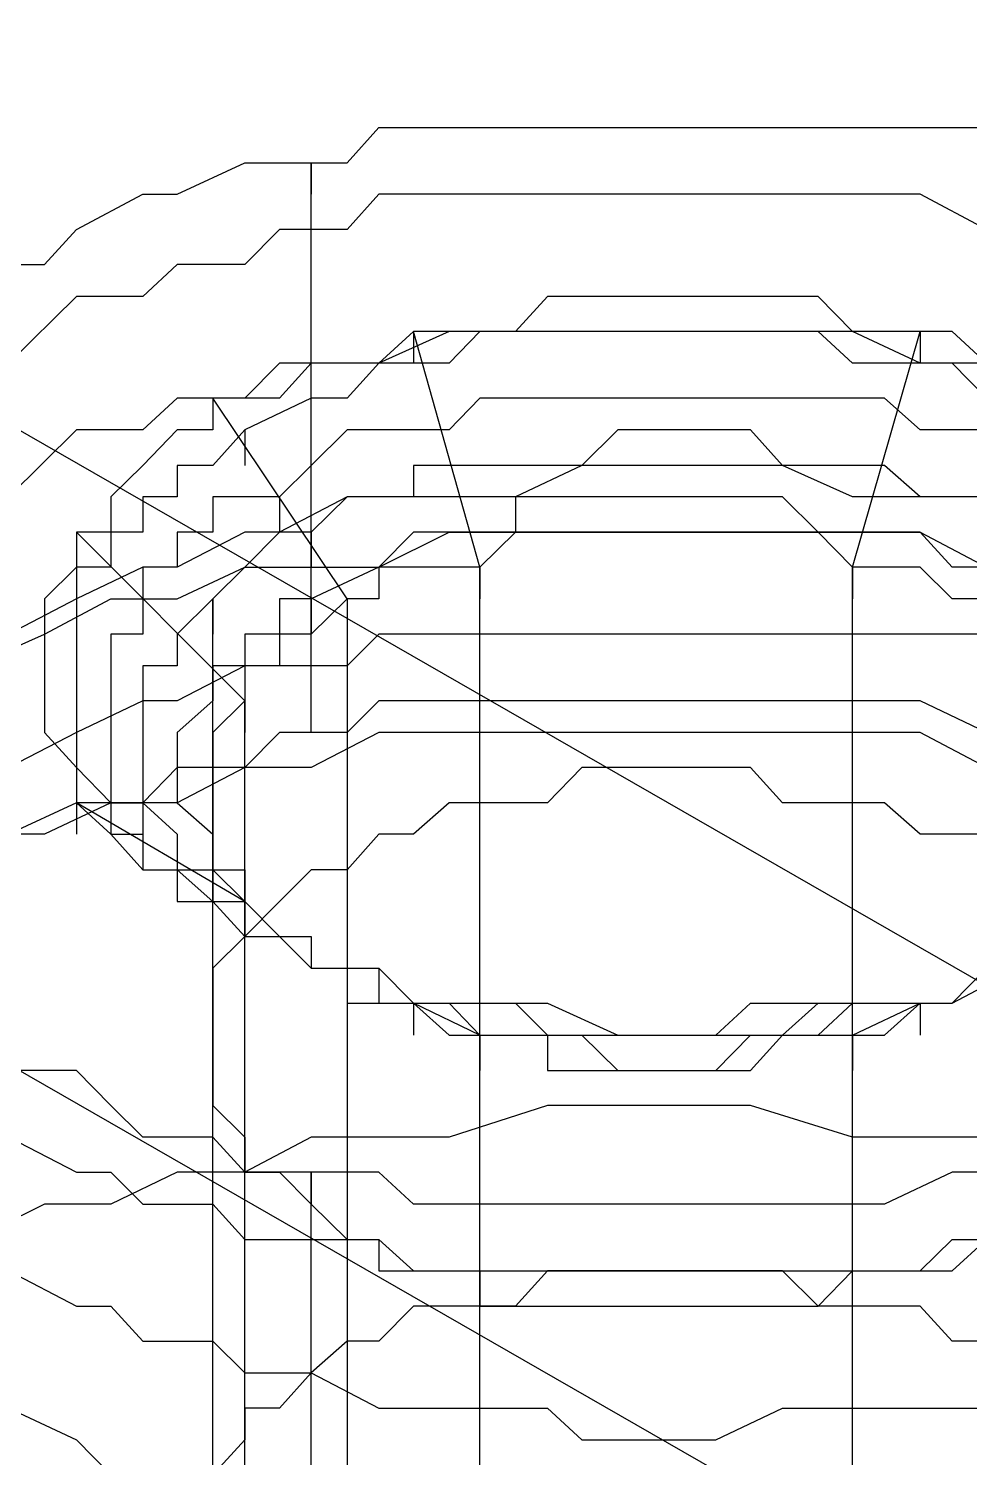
# Model space of a CAD drawing. Header units: millimetres. Extents: x 0 to 2112, y 8 to 1252.
# Drawn here: x 1165.11 to 1172.47, y 700.48 to 711.67 of the extents above; entities that cross this region are included whole.
import ezdxf

# ---------------------------------------------------------------- set-up
doc = ezdxf.new("R2010")
doc.units = ezdxf.units.MM
doc.layers.get('0').update_dxf_attribs({"linetype": 'CONTINUOUS'})

msp = doc.modelspace()

# ---------------------------------------------------------------- linework, layer by layer
at = {"color": 9}
for p, q in [((1146.22, 719.328), (1188.45, 695.082)), ((1146.22, 719.328), (1188.45, 695.082)), ((1146.22, 714.315), (1188.45, 690.069)), ((1146.22, 714.315), (1188.45, 690.069)), ((1167.6, 710.621), (1167.85, 710.897)), ((1167.6, 710.621), (1167.85, 710.897)), ((1167.85, 710.897), (1168.4, 710.897)), ((1167.85, 710.897), (1168.4, 710.897)), ((1168.4, 710.897), (1168.92, 710.897)), ((1168.4, 710.897), (1168.92, 710.897)), ((1168.92, 710.897), (1169.44, 710.897)), ((1168.92, 710.897), (1169.44, 710.897)), ((1169.44, 710.897), (1169.72, 710.897)), ((1169.44, 710.897), (1169.72, 710.897)), ((1169.72, 710.897), (1170.24, 710.897)), ((1169.72, 710.897), (1170.24, 710.897)), ((1170.24, 710.897), (1170.76, 710.897)), ((1170.24, 710.897), (1170.76, 710.897)), ((1170.76, 710.897), (1171.01, 710.897)), ((1170.76, 710.897), (1171.01, 710.897)), ((1171.01, 710.897), (1171.56, 710.897)), ((1171.01, 710.897), (1171.56, 710.897)), ((1171.56, 710.897), (1172.09, 710.897)), ((1171.56, 710.897), (1172.09, 710.897)), ((1172.09, 710.897), (1172.61, 710.897)), ((1172.09, 710.897), (1172.61, 710.897)), ((1166.27, 710.375), (1166.8, 710.621)), ((1166.27, 710.375), (1166.8, 710.621)), ((1166.8, 710.621), (1167.07, 710.621)), ((1166.8, 710.621), (1167.07, 710.621)), ((1167.07, 710.621), (1167.6, 710.621)), ((1167.07, 710.621), (1167.6, 710.621)), ((1167.32, 706.159), (1167.32, 710.621)), ((1167.32, 710.621), (1167.32, 710.375)), ((1165.48, 710.099), (1166, 710.375)), ((1165.48, 710.099), (1166, 710.375)), ((1166, 710.375), (1166.27, 710.375)), ((1166, 710.375), (1166.27, 710.375)), ((1167.85, 710.375), (1167.6, 710.099)), ((1168.4, 710.375), (1167.85, 710.375)), ((1168.92, 710.375), (1168.4, 710.375)), ((1169.44, 710.375), (1168.92, 710.375)), ((1169.72, 710.375), (1169.44, 710.375)), ((1170.24, 710.375), (1169.72, 710.375)), ((1170.76, 710.375), (1170.24, 710.375)), ((1171.01, 710.375), (1170.76, 710.375)), ((1171.56, 710.375), (1171.01, 710.375)), ((1172.09, 710.375), (1171.56, 710.375)), ((1172.61, 710.099), (1172.09, 710.375)), ((1165.23, 709.824), (1165.48, 710.099)), ((1165.23, 709.824), (1165.48, 710.099)), ((1167.07, 710.099), (1166.8, 709.824)), ((1167.6, 710.099), (1167.07, 710.099)), ((1164.95, 709.824), (1165.23, 709.824)), ((1164.95, 709.824), (1165.23, 709.824)), ((1166.27, 709.824), (1166, 709.574)), ((1166.8, 709.824), (1166.27, 709.824)), ((1165.48, 709.574), (1164.95, 709.052)), ((1166, 709.574), (1165.48, 709.574)), ((1169.17, 709.574), (1168.92, 709.299)), ((1169.17, 709.574), (1168.92, 709.299)), ((1169.44, 709.574), (1169.17, 709.574)), ((1169.44, 709.574), (1169.17, 709.574)), ((1169.72, 709.574), (1169.44, 709.574)), ((1169.72, 709.574), (1169.44, 709.574)), ((1169.97, 709.574), (1169.72, 709.574)), ((1169.97, 709.574), (1169.72, 709.574)), ((1170.24, 709.574), (1169.97, 709.574)), ((1170.24, 709.574), (1169.97, 709.574)), ((1170.76, 709.574), (1170.24, 709.574)), ((1170.76, 709.574), (1170.24, 709.574)), ((1171.01, 709.574), (1170.76, 709.574)), ((1171.01, 709.574), (1170.76, 709.574)), ((1171.29, 709.574), (1171.01, 709.574)), ((1171.29, 709.574), (1171.01, 709.574)), ((1171.56, 709.299), (1171.29, 709.574)), ((1171.56, 709.299), (1171.29, 709.574)), ((1168.4, 709.299), (1167.85, 709.052)), ((1168.12, 709.299), (1167.85, 709.052)), ((1168.12, 709.299), (1167.85, 709.052)), ((1168.4, 709.299), (1168.12, 709.299)), ((1168.64, 707.454), (1168.12, 709.299)), ((1168.12, 709.299), (1168.12, 709.052)), ((1168.4, 709.299), (1168.12, 709.299)), ((1168.92, 709.299), (1168.4, 709.299)), ((1168.64, 709.299), (1168.4, 709.299)), ((1168.64, 709.299), (1168.4, 709.052)), ((1168.64, 709.299), (1168.4, 709.299)), ((1168.92, 709.299), (1168.64, 709.299)), ((1168.92, 709.299), (1168.64, 709.299)), ((1168.92, 709.299), (1168.64, 709.299)), ((1169.44, 709.299), (1168.92, 709.299)), ((1169.44, 709.299), (1168.92, 709.299)), ((1169.72, 709.299), (1169.44, 709.299)), ((1169.72, 709.299), (1169.44, 709.299)), ((1170.24, 709.299), (1169.72, 709.299)), ((1169.97, 709.299), (1169.72, 709.299)), ((1170.24, 709.299), (1169.97, 709.299)), ((1170.76, 709.299), (1170.24, 709.299)), ((1170.49, 709.299), (1170.24, 709.299)), ((1170.76, 709.299), (1170.49, 709.299)), ((1171.01, 709.299), (1170.76, 709.299)), ((1171.01, 709.299), (1170.76, 709.299)), ((1171.56, 709.299), (1171.01, 709.299)), ((1171.29, 709.299), (1171.01, 709.299)), ((1171.56, 709.052), (1171.29, 709.299)), ((1172.09, 709.052), (1171.56, 709.299)), ((1171.81, 709.299), (1171.56, 709.299)), ((1171.56, 707.454), (1172.09, 709.299)), ((1171.81, 709.299), (1171.56, 709.299)), ((1172.09, 709.299), (1171.81, 709.299)), ((1172.09, 709.299), (1171.81, 709.299)), ((1172.34, 709.299), (1172.09, 709.299)), ((1172.09, 709.299), (1172.09, 709.052)), ((1172.34, 709.299), (1172.09, 709.299)), ((1172.61, 709.052), (1172.34, 709.299)), ((1172.61, 709.052), (1172.34, 709.299)), ((1167.07, 709.052), (1166.8, 708.776)), ((1167.6, 709.052), (1167.07, 709.052)), ((1167.32, 709.052), (1167.07, 708.776)), ((1167.32, 709.052), (1167.07, 708.776)), ((1167.6, 709.052), (1167.32, 709.052)), ((1167.6, 709.052), (1167.32, 709.052)), ((1167.85, 709.052), (1167.6, 709.052)), ((1167.85, 709.052), (1167.6, 709.052)), ((1167.85, 709.052), (1167.6, 708.776)), ((1167.85, 709.052), (1167.6, 709.052)), ((1168.12, 709.052), (1167.85, 709.052)), ((1168.4, 709.052), (1168.12, 709.052)), ((1171.81, 709.052), (1171.56, 709.052)), ((1172.09, 709.052), (1171.81, 709.052)), ((1172.61, 709.052), (1172.09, 709.052)), ((1172.34, 709.052), (1172.09, 709.052)), ((1172.61, 708.776), (1172.34, 709.052)), ((1166.27, 708.776), (1166, 708.529)), ((1166.8, 708.776), (1166.27, 708.776)), ((1166.55, 708.776), (1166.55, 708.529)), ((1167.07, 708.776), (1166.55, 708.776)), ((1166.55, 708.776), (1166.55, 708.529)), ((1167.6, 707.207), (1166.55, 708.776)), ((1167.07, 708.776), (1166.55, 708.776)), ((1167.6, 707.207), (1166.55, 708.776)), ((1167.32, 708.776), (1166.8, 708.529)), ((1167.6, 708.776), (1167.32, 708.776)), ((1167.32, 708.776), (1167.32, 708.776)), ((1168.64, 708.776), (1168.4, 708.529)), ((1168.92, 708.776), (1168.64, 708.776)), ((1169.17, 708.776), (1168.92, 708.776)), ((1169.44, 708.776), (1169.17, 708.776)), ((1169.72, 708.776), (1169.44, 708.776)), ((1169.97, 708.776), (1169.72, 708.776)), ((1170.24, 708.776), (1169.97, 708.776)), ((1170.49, 708.776), (1170.24, 708.776)), ((1170.76, 708.776), (1170.49, 708.776)), ((1171.01, 708.776), (1170.76, 708.776)), ((1171.29, 708.776), (1171.01, 708.776)), ((1171.56, 708.776), (1171.29, 708.776)), ((1171.81, 708.776), (1171.56, 708.776)), ((1172.09, 708.529), (1171.81, 708.776)), ((1165.48, 708.529), (1164.95, 708.004)), ((1166, 708.529), (1165.48, 708.529)), ((1166.27, 708.529), (1166, 708.251)), ((1166.27, 708.529), (1166, 708.251)), ((1166.55, 708.529), (1166.27, 708.529)), ((1166.55, 708.529), (1166.27, 708.529)), ((1166.8, 708.529), (1166.55, 708.251)), ((1166.8, 708.529), (1166.8, 708.251)), ((1167.6, 708.529), (1167.32, 708.251)), ((1167.85, 708.529), (1167.6, 708.529)), ((1168.12, 708.529), (1167.85, 708.529)), ((1168.4, 708.529), (1168.12, 708.529)), ((1169.72, 708.529), (1169.44, 708.251)), ((1169.97, 708.529), (1169.72, 708.529)), ((1170.24, 708.529), (1169.97, 708.529)), ((1170.49, 708.529), (1170.24, 708.529)), ((1170.76, 708.529), (1170.49, 708.529)), ((1171.01, 708.251), (1170.76, 708.529)), ((1172.34, 708.529), (1172.09, 708.529)), ((1172.61, 708.529), (1172.34, 708.529)), ((1166, 708.251), (1165.75, 708.004)), ((1166, 708.251), (1165.75, 708.004)), ((1166, 708.251), (1166, 708.251)), ((1166, 708.251), (1166, 708.251)), ((1166.55, 708.251), (1166.27, 708.251)), ((1166.27, 708.251), (1166.27, 708.004)), ((1167.32, 708.251), (1167.07, 708.004)), ((1168.4, 708.251), (1168.12, 708.251)), ((1168.12, 708.251), (1168.12, 708.004)), ((1168.64, 708.251), (1168.4, 708.251)), ((1168.92, 708.251), (1168.64, 708.251)), ((1169.44, 708.251), (1168.92, 708.004)), ((1169.17, 708.251), (1168.92, 708.251)), ((1169.44, 708.251), (1169.17, 708.251)), ((1169.72, 708.251), (1169.44, 708.251)), ((1170.24, 708.251), (1169.72, 708.251)), ((1170.76, 708.251), (1170.24, 708.251)), ((1171.01, 708.251), (1170.76, 708.251)), ((1171.56, 708.004), (1171.01, 708.251)), ((1171.29, 708.251), (1171.01, 708.251)), ((1171.56, 708.251), (1171.29, 708.251)), ((1171.29, 708.251), (1171.29, 708.251)), ((1171.81, 708.251), (1171.56, 708.251)), ((1172.09, 708.004), (1171.81, 708.251)), ((1165.75, 708.004), (1165.75, 707.729)), ((1165.75, 708.004), (1165.75, 707.729)), ((1166.27, 708.004), (1166, 708.004)), ((1166, 708.004), (1166, 707.729)), ((1166.8, 708.004), (1166.55, 708.004)), ((1166.55, 708.004), (1166.55, 707.729)), ((1167.07, 708.004), (1166.8, 708.004)), ((1167.6, 708.004), (1167.07, 707.729)), ((1167.07, 708.004), (1167.07, 707.729)), ((1167.6, 708.004), (1167.32, 707.729)), ((1167.85, 708.004), (1167.6, 708.004)), ((1167.85, 708.004), (1167.6, 708.004)), ((1168.4, 708.004), (1167.85, 708.004)), ((1168.12, 708.004), (1167.85, 708.004)), ((1168.92, 708.004), (1168.4, 708.004)), ((1169.17, 708.004), (1168.92, 708.004)), ((1168.92, 708.004), (1168.92, 707.729)), ((1169.44, 708.004), (1169.17, 708.004)), ((1169.72, 708.004), (1169.44, 708.004)), ((1169.97, 708.004), (1169.72, 708.004)), ((1170.24, 708.004), (1169.97, 708.004)), ((1170.49, 708.004), (1170.24, 708.004)), ((1170.76, 708.004), (1170.49, 708.004)), ((1171.01, 708.004), (1170.76, 708.004)), ((1170.76, 708.004), (1170.76, 708.004)), ((1171.29, 707.729), (1171.01, 708.004)), ((1172.09, 708.004), (1171.56, 708.004)), ((1172.61, 708.004), (1172.09, 708.004)), ((1172.34, 708.004), (1172.09, 708.004)), ((1172.61, 708.004), (1172.34, 708.004)), ((1165.75, 707.729), (1165.48, 707.729)), ((1165.48, 707.729), (1165.48, 707.454)), ((1166.8, 706.406), (1165.48, 707.729)), ((1165.48, 707.729), (1165.48, 707.454)), ((1165.75, 707.729), (1165.48, 707.729)), ((1165.48, 707.729), (1165.48, 707.454)), ((1166, 707.729), (1165.75, 707.729)), ((1165.75, 707.729), (1165.75, 707.454)), ((1166.8, 707.729), (1166.27, 707.454)), ((1166.55, 707.729), (1166.27, 707.729)), ((1166.27, 707.729), (1166.27, 707.454)), ((1167.07, 707.729), (1166.8, 707.729)), ((1167.07, 707.729), (1166.8, 707.454)), ((1167.32, 707.729), (1167.07, 707.729)), ((1167.32, 707.729), (1167.32, 707.454)), ((1167.85, 707.454), (1168.4, 707.729)), ((1167.85, 707.454), (1168.4, 707.729)), ((1168.12, 707.729), (1167.85, 707.454)), ((1168.4, 707.729), (1168.12, 707.729)), ((1168.4, 707.729), (1169.17, 707.729)), ((1168.4, 707.729), (1169.17, 707.729)), ((1168.64, 707.729), (1168.4, 707.729)), ((1168.92, 707.729), (1168.64, 707.729)), ((1168.92, 707.729), (1168.64, 707.454)), ((1168.92, 707.729), (1168.64, 707.454)), ((1169.17, 707.729), (1168.92, 707.729)), ((1169.17, 707.729), (1168.92, 707.729)), ((1169.17, 707.729), (1169.72, 707.729)), ((1169.17, 707.729), (1169.72, 707.729)), ((1169.44, 707.729), (1169.17, 707.729)), ((1169.44, 707.729), (1169.17, 707.729)), ((1169.72, 707.729), (1169.44, 707.729)), ((1169.72, 707.729), (1169.44, 707.729)), ((1169.72, 707.729), (1170.24, 707.729)), ((1169.72, 707.729), (1170.24, 707.729)), ((1169.97, 707.729), (1169.72, 707.729)), ((1169.72, 707.729), (1169.72, 707.729)), ((1169.97, 707.729), (1169.72, 707.729)), ((1169.72, 707.729), (1169.72, 707.729)), ((1170.24, 707.729), (1169.97, 707.729)), ((1170.24, 707.729), (1169.97, 707.729)), ((1170.24, 707.729), (1170.76, 707.729)), ((1170.24, 707.729), (1170.76, 707.729)), ((1170.49, 707.729), (1170.24, 707.729)), ((1170.49, 707.729), (1170.24, 707.729)), ((1170.76, 707.729), (1170.49, 707.729)), ((1170.76, 707.729), (1170.49, 707.729)), ((1170.76, 707.729), (1171.56, 707.729)), ((1170.76, 707.729), (1171.56, 707.729)), ((1171.01, 707.729), (1170.76, 707.729)), ((1171.01, 707.729), (1170.76, 707.729)), ((1171.29, 707.729), (1171.01, 707.729)), ((1171.01, 707.729), (1171.01, 707.729)), ((1171.29, 707.729), (1171.01, 707.729)), ((1171.01, 707.729), (1171.01, 707.729)), ((1171.56, 707.729), (1171.29, 707.729)), ((1171.56, 707.454), (1171.29, 707.729)), ((1171.56, 707.454), (1171.29, 707.729)), ((1171.56, 707.729), (1172.09, 707.729)), ((1171.56, 707.729), (1172.09, 707.729)), ((1171.81, 707.729), (1171.56, 707.729)), ((1172.09, 707.729), (1171.81, 707.729)), ((1171.81, 707.729), (1171.81, 707.729)), ((1172.09, 707.729), (1172.61, 707.454)), ((1172.09, 707.729), (1172.61, 707.454)), ((1172.34, 707.454), (1172.09, 707.729)), ((1165.48, 707.454), (1165.23, 707.207)), ((1165.48, 707.454), (1165.23, 707.207)), ((1166, 707.454), (1165.48, 707.207)), ((1165.48, 707.454), (1165.48, 707.454)), ((1165.75, 707.454), (1165.48, 707.454)), ((1165.48, 707.454), (1165.48, 707.207)), ((1165.48, 707.454), (1165.48, 707.454)), ((1166.27, 707.454), (1166, 707.454)), ((1166.27, 707.454), (1166, 707.454)), ((1166, 707.454), (1166, 707.207)), ((1166.27, 707.207), (1166.8, 707.454)), ((1166.27, 707.207), (1166.8, 707.454)), ((1166.8, 707.454), (1166.55, 707.207)), ((1166.8, 707.454), (1167.32, 707.454)), ((1166.8, 707.454), (1167.32, 707.454)), ((1166.8, 707.454), (1166.8, 707.454)), ((1167.32, 707.454), (1167.85, 707.454)), ((1167.32, 707.454), (1167.85, 707.454)), ((1167.85, 707.454), (1167.32, 707.207)), ((1167.85, 707.454), (1167.85, 707.454)), ((1168.12, 707.454), (1167.85, 707.454)), ((1167.85, 707.454), (1167.85, 707.207)), ((1168.12, 707.454), (1167.85, 707.454)), ((1167.85, 707.454), (1167.85, 707.207)), ((1168.4, 707.454), (1168.12, 707.454)), ((1168.4, 707.454), (1168.12, 707.454)), ((1168.64, 707.454), (1168.4, 707.454)), ((1168.64, 707.454), (1168.4, 707.454)), ((1168.64, 707.454), (1168.64, 707.454)), ((1168.64, 691.914), (1168.64, 707.454)), ((1168.64, 707.454), (1168.64, 707.207)), ((1168.64, 707.454), (1168.64, 707.454)), ((1171.81, 707.454), (1171.56, 707.454)), ((1171.56, 691.914), (1171.56, 707.454)), ((1171.56, 707.454), (1171.56, 707.207)), ((1171.81, 707.454), (1171.56, 707.454)), ((1172.09, 707.454), (1171.81, 707.454)), ((1172.09, 707.454), (1171.81, 707.454)), ((1172.34, 707.207), (1172.09, 707.454)), ((1172.09, 707.454), (1172.09, 707.454)), ((1172.34, 707.207), (1172.09, 707.454)), ((1172.09, 707.454), (1172.09, 707.454)), ((1172.61, 707.454), (1172.34, 707.454)), ((1165.48, 707.207), (1164.95, 706.928)), ((1165.23, 706.928), (1165.75, 707.207)), ((1165.23, 706.928), (1165.75, 707.207)), ((1165.23, 707.207), (1165.23, 706.928)), ((1165.23, 707.207), (1165.23, 706.928)), ((1165.48, 707.207), (1165.48, 706.928)), ((1165.75, 707.207), (1166.27, 707.207)), ((1165.75, 707.207), (1166.27, 707.207)), ((1166, 707.207), (1166, 706.928)), ((1166.55, 707.207), (1166.27, 706.928)), ((1166.55, 695.082), (1166.55, 707.207)), ((1166.55, 707.207), (1166.55, 706.928)), ((1166.55, 707.207), (1166.55, 707.207)), ((1167.32, 707.207), (1167.07, 707.207)), ((1167.07, 707.207), (1167.07, 706.928)), ((1167.32, 707.207), (1167.32, 707.207)), ((1167.6, 707.207), (1167.32, 706.928)), ((1167.32, 707.207), (1167.32, 706.928)), ((1167.6, 707.207), (1167.32, 706.928)), ((1167.85, 707.207), (1167.6, 707.207)), ((1167.85, 707.207), (1167.6, 707.207)), ((1167.6, 707.207), (1167.6, 691.667)), ((1167.6, 707.207), (1167.6, 691.667)), ((1172.61, 707.207), (1172.34, 707.207)), ((1172.61, 707.207), (1172.34, 707.207)), ((1164.67, 706.681), (1165.23, 706.928)), ((1164.67, 706.681), (1165.23, 706.928)), ((1165.23, 706.928), (1165.23, 706.928)), ((1165.23, 706.928), (1165.23, 706.681)), ((1165.23, 706.928), (1165.23, 706.928)), ((1165.23, 706.928), (1165.23, 706.681)), ((1165.48, 706.928), (1165.48, 706.928)), ((1165.48, 706.928), (1165.48, 706.681)), ((1166, 706.928), (1165.75, 706.928)), ((1165.75, 706.928), (1165.75, 706.681)), ((1166.27, 706.928), (1166.27, 706.928)), ((1166.27, 706.928), (1166.27, 706.681)), ((1167.07, 706.928), (1166.8, 706.928)), ((1166.8, 706.928), (1166.8, 706.681)), ((1167.32, 706.928), (1167.07, 706.928)), ((1167.07, 706.928), (1167.07, 706.681)), ((1167.32, 706.928), (1167.07, 706.928)), ((1167.07, 706.928), (1167.07, 706.681)), ((1167.32, 706.928), (1167.32, 706.928)), ((1167.32, 706.928), (1167.32, 706.928)), ((1167.85, 706.928), (1167.6, 706.681)), ((1168.4, 706.928), (1167.85, 706.928)), ((1168.92, 706.928), (1168.4, 706.928)), ((1169.44, 706.928), (1168.92, 706.928)), ((1169.72, 706.928), (1169.44, 706.928)), ((1170.24, 706.928), (1169.72, 706.928)), ((1170.76, 706.928), (1170.24, 706.928)), ((1171.01, 706.928), (1170.76, 706.928)), ((1171.56, 706.928), (1171.01, 706.928)), ((1172.09, 706.928), (1171.56, 706.928)), ((1172.61, 706.928), (1172.09, 706.928)), ((1165.23, 706.681), (1165.23, 706.406)), ((1165.23, 706.681), (1165.23, 706.406)), ((1165.48, 706.681), (1165.48, 706.406)), ((1165.75, 706.681), (1165.75, 706.681)), ((1165.75, 706.681), (1165.75, 706.406)), ((1166.27, 706.681), (1166, 706.681)), ((1166, 706.681), (1166, 706.406)), ((1166.8, 706.681), (1166.27, 706.406)), ((1166.8, 706.681), (1166.55, 706.681)), ((1166.55, 706.681), (1166.55, 706.681)), ((1166.55, 706.681), (1166.55, 706.406)), ((1167.07, 706.681), (1166.8, 706.681)), ((1167.07, 706.681), (1166.8, 706.681)), ((1166.8, 706.681), (1166.8, 706.406)), ((1167.07, 706.681), (1166.8, 706.681)), ((1166.8, 706.681), (1166.8, 706.406)), ((1167.6, 706.681), (1167.07, 706.681)), ((1165.23, 706.406), (1165.23, 706.406)), ((1165.23, 706.406), (1165.23, 706.159)), ((1165.23, 706.406), (1165.23, 706.406)), ((1165.23, 706.406), (1165.23, 706.159)), ((1166, 706.406), (1165.48, 706.159)), ((1165.48, 706.406), (1165.48, 706.406)), ((1165.48, 706.406), (1165.48, 706.159)), ((1165.75, 706.406), (1165.75, 706.159)), ((1166.27, 706.406), (1166, 706.406)), ((1166, 706.406), (1166, 706.406)), ((1166, 706.406), (1166, 706.159)), ((1166.55, 706.406), (1166.27, 706.159)), ((1166.55, 706.406), (1166.55, 706.406)), ((1166.8, 706.406), (1166.55, 706.159)), ((1166.8, 706.406), (1166.55, 706.159)), ((1166.8, 706.406), (1166.8, 706.406)), ((1166.8, 690.866), (1166.8, 706.406)), ((1166.8, 706.406), (1166.8, 706.159)), ((1166.8, 706.406), (1166.8, 706.406)), ((1167.85, 706.406), (1167.6, 706.159)), ((1167.85, 706.406), (1167.6, 706.159)), ((1168.4, 706.406), (1167.85, 706.406)), ((1168.4, 706.406), (1167.85, 706.406)), ((1168.92, 706.406), (1168.4, 706.406)), ((1168.92, 706.406), (1168.4, 706.406)), ((1169.44, 706.406), (1168.92, 706.406)), ((1169.44, 706.406), (1168.92, 706.406)), ((1169.72, 706.406), (1169.44, 706.406)), ((1169.72, 706.406), (1169.44, 706.406)), ((1170.24, 706.406), (1169.72, 706.406)), ((1170.24, 706.406), (1169.72, 706.406)), ((1170.76, 706.406), (1170.24, 706.406)), ((1170.76, 706.406), (1170.24, 706.406)), ((1171.01, 706.406), (1170.76, 706.406)), ((1171.01, 706.406), (1170.76, 706.406)), ((1171.56, 706.406), (1171.01, 706.406)), ((1171.56, 706.406), (1171.01, 706.406)), ((1172.09, 706.406), (1171.56, 706.406)), ((1172.09, 706.406), (1171.56, 706.406)), ((1172.61, 706.159), (1172.09, 706.406)), ((1172.61, 706.159), (1172.09, 706.406)), ((1165.48, 706.159), (1164.95, 705.884)), ((1165.23, 706.159), (1165.48, 705.884)), ((1165.23, 706.159), (1165.48, 705.884)), ((1165.48, 706.159), (1165.48, 706.159)), ((1165.48, 706.159), (1165.48, 705.884)), ((1165.75, 706.159), (1165.75, 706.159)), ((1165.75, 706.159), (1165.75, 705.884)), ((1166, 706.159), (1166, 706.159)), ((1166, 706.159), (1166, 705.884)), ((1166.27, 706.159), (1166.27, 706.159)), ((1166.27, 706.159), (1166.27, 705.884)), ((1166.55, 706.159), (1166.55, 706.159)), ((1166.55, 706.159), (1166.55, 706.159)), ((1166.55, 706.159), (1166.55, 705.884)), ((1166.55, 706.159), (1166.55, 706.159)), ((1166.55, 706.159), (1166.55, 706.159)), ((1166.55, 706.159), (1166.55, 705.884)), ((1167.07, 706.159), (1166.8, 705.884)), ((1167.07, 706.159), (1166.8, 705.884)), ((1167.6, 706.159), (1167.07, 706.159)), ((1167.6, 706.159), (1167.07, 706.159)), ((1167.85, 706.159), (1167.32, 705.884)), ((1168.4, 706.159), (1167.85, 706.159)), ((1169.17, 706.159), (1168.4, 706.159)), ((1169.72, 706.159), (1169.17, 706.159)), ((1170.24, 706.159), (1169.72, 706.159)), ((1170.76, 706.159), (1170.24, 706.159)), ((1171.56, 706.159), (1170.76, 706.159)), ((1172.09, 706.159), (1171.56, 706.159)), ((1172.61, 705.884), (1172.09, 706.159)), ((1165.48, 705.884), (1165.48, 705.884)), ((1165.48, 705.884), (1165.48, 705.608)), ((1165.48, 705.884), (1165.75, 705.608)), ((1165.48, 705.884), (1165.48, 705.884)), ((1165.48, 705.884), (1165.48, 705.608)), ((1165.75, 705.884), (1165.75, 705.884)), ((1165.75, 705.884), (1165.75, 705.608)), ((1166.27, 705.884), (1166, 705.608)), ((1166.27, 705.884), (1166, 705.608)), ((1166, 705.884), (1166, 705.608)), ((1166.8, 705.884), (1166.27, 705.608)), ((1166.8, 705.884), (1166.27, 705.884)), ((1166.8, 705.884), (1166.27, 705.884)), ((1166.27, 705.884), (1166.27, 705.884)), ((1166.27, 705.884), (1166.27, 705.608)), ((1166.55, 705.884), (1166.55, 705.884)), ((1166.55, 705.884), (1166.55, 705.608)), ((1166.55, 705.884), (1166.55, 705.884)), ((1166.55, 705.884), (1166.55, 705.608)), ((1167.32, 705.884), (1166.8, 705.884)), ((1169.44, 705.884), (1169.17, 705.608)), ((1169.72, 705.884), (1169.44, 705.884)), ((1169.97, 705.884), (1169.72, 705.884)), ((1170.24, 705.884), (1169.97, 705.884)), ((1170.49, 705.884), (1170.24, 705.884)), ((1170.76, 705.884), (1170.49, 705.884)), ((1170.49, 705.884), (1170.49, 705.884)), ((1171.01, 705.608), (1170.76, 705.884)), ((1165.48, 705.608), (1164.95, 705.362)), ((1165.48, 705.608), (1164.95, 705.362)), ((1165.75, 705.608), (1165.23, 705.362)), ((1166, 705.608), (1165.48, 705.608)), ((1166, 705.608), (1165.48, 705.608)), ((1165.48, 705.608), (1165.75, 705.362)), ((1166.8, 704.836), (1165.48, 705.608)), ((1165.48, 705.608), (1165.48, 705.362)), ((1165.48, 705.608), (1165.75, 705.362)), ((1166.27, 705.608), (1165.75, 705.608)), ((1165.75, 705.608), (1166, 705.608)), ((1165.75, 705.608), (1165.75, 705.608)), ((1165.75, 705.608), (1165.75, 705.362)), ((1166, 705.608), (1166, 705.608)), ((1166, 705.608), (1166.27, 705.362)), ((1166, 705.608), (1166, 705.362)), ((1166.27, 705.608), (1166.27, 705.608)), ((1166.27, 705.608), (1166.55, 705.362)), ((1166.55, 705.608), (1166.55, 705.608)), ((1166.55, 705.608), (1166.55, 705.362)), ((1166.55, 705.608), (1166.55, 705.608)), ((1166.55, 705.608), (1166.55, 705.362)), ((1168.4, 705.608), (1168.12, 705.362)), ((1168.64, 705.608), (1168.4, 705.608)), ((1168.4, 705.608), (1168.4, 705.608)), ((1168.92, 705.608), (1168.64, 705.608)), ((1169.17, 705.608), (1168.92, 705.608)), ((1169.17, 705.608), (1169.17, 705.608)), ((1171.29, 705.608), (1171.01, 705.608)), ((1171.56, 705.608), (1171.29, 705.608)), ((1171.81, 705.608), (1171.56, 705.608)), ((1171.56, 705.608), (1171.56, 705.608)), ((1172.09, 705.362), (1171.81, 705.608)), ((1165.23, 705.362), (1164.67, 705.362)), ((1165.75, 705.362), (1165.75, 705.362)), ((1165.75, 705.362), (1166, 705.083)), ((1165.75, 705.362), (1166, 705.362)), ((1165.75, 705.362), (1165.75, 705.362)), ((1165.75, 705.362), (1166, 705.083)), ((1166, 705.362), (1166, 705.083)), ((1166, 705.362), (1166, 705.083)), ((1166.27, 705.362), (1166.27, 705.362)), ((1166.27, 705.362), (1166.27, 705.083)), ((1166.55, 705.362), (1166.55, 705.362)), ((1166.55, 705.362), (1166.55, 705.083)), ((1166.55, 705.362), (1166.55, 705.362)), ((1166.55, 705.362), (1166.55, 705.083)), ((1166.55, 705.362), (1166.55, 705.362)), ((1166.55, 705.362), (1166.55, 705.083)), ((1167.85, 705.362), (1167.6, 705.083)), ((1168.12, 705.362), (1167.85, 705.362)), ((1172.34, 705.362), (1172.09, 705.362)), ((1172.61, 705.362), (1172.34, 705.362)), ((1172.34, 705.362), (1172.34, 705.362)), ((1166, 705.083), (1166.27, 705.083)), ((1166, 705.083), (1166.27, 705.083)), ((1166, 705.083), (1166.27, 705.083)), ((1166, 705.083), (1166.27, 705.083)), ((1166.27, 705.083), (1166.27, 704.836)), ((1166.27, 705.083), (1166.55, 705.083)), ((1166.27, 705.083), (1166.27, 704.836)), ((1166.27, 705.083), (1166.55, 704.836)), ((1166.27, 705.083), (1166.27, 704.836)), ((1166.55, 705.083), (1166.55, 705.083)), ((1166.55, 705.083), (1166.8, 704.836)), ((1166.55, 705.083), (1166.55, 704.836)), ((1166.55, 705.083), (1166.8, 705.083)), ((1166.55, 705.083), (1166.8, 705.083)), ((1166.8, 705.083), (1166.8, 704.836)), ((1166.8, 705.083), (1166.8, 704.836)), ((1167.32, 705.083), (1167.07, 704.836)), ((1167.6, 705.083), (1167.32, 705.083)), ((1167.32, 705.083), (1167.32, 705.083)), ((1167.6, 705.083), (1167.6, 704.836)), ((1166.27, 704.836), (1166.55, 704.836)), ((1166.27, 704.836), (1166.55, 704.836)), ((1166.27, 704.836), (1166.55, 704.836)), ((1166.55, 704.836), (1166.8, 704.561)), ((1166.55, 704.836), (1166.8, 704.836)), ((1166.55, 704.836), (1166.8, 704.561)), ((1166.55, 704.836), (1166.8, 704.836)), ((1166.55, 704.836), (1166.8, 704.561)), ((1166.8, 704.836), (1166.8, 704.836)), ((1166.8, 704.836), (1167.07, 704.561)), ((1166.8, 704.836), (1166.8, 704.561)), ((1166.8, 704.836), (1166.8, 704.561)), ((1166.8, 704.836), (1166.8, 704.836)), ((1166.8, 704.836), (1167.07, 704.561)), ((1166.8, 689.296), (1166.8, 704.836)), ((1166.8, 704.836), (1166.8, 704.561)), ((1167.07, 704.836), (1166.8, 704.561)), ((1166.8, 704.836), (1166.8, 704.836)), ((1166.8, 704.836), (1167.07, 704.561)), ((1167.07, 704.836), (1167.07, 704.836)), ((1166.8, 704.561), (1166.55, 704.314)), ((1166.8, 704.561), (1167.07, 704.561)), ((1166.8, 704.561), (1167.07, 704.561)), ((1166.8, 704.561), (1166.8, 704.561)), ((1166.8, 704.561), (1167.07, 704.561)), ((1166.8, 704.561), (1167.07, 704.561)), ((1166.8, 704.561), (1167.07, 704.561)), ((1166.8, 704.561), (1166.8, 704.561)), ((1166.8, 704.561), (1166.8, 704.561)), ((1167.07, 704.561), (1167.32, 704.314)), ((1167.07, 704.561), (1167.07, 704.561)), ((1167.07, 704.561), (1167.32, 704.314)), ((1167.07, 704.561), (1167.07, 704.561)), ((1167.07, 704.561), (1167.32, 704.314)), ((1167.07, 704.561), (1167.32, 704.314)), ((1167.07, 704.561), (1167.32, 704.314)), ((1167.07, 704.561), (1167.32, 704.314)), ((1167.07, 704.561), (1167.07, 704.561)), ((1167.07, 704.561), (1167.32, 704.561)), ((1167.07, 704.561), (1167.07, 704.561)), ((1167.07, 704.561), (1167.32, 704.561)), ((1167.32, 704.561), (1167.32, 704.314)), ((1167.32, 704.561), (1167.32, 704.314)), ((1166.55, 704.314), (1166.55, 704.314)), ((1166.55, 704.314), (1166.55, 704.039)), ((1167.32, 704.314), (1167.6, 704.314)), ((1167.32, 704.314), (1167.32, 704.314)), ((1167.32, 704.314), (1167.6, 704.314)), ((1167.32, 704.314), (1167.6, 704.314)), ((1167.32, 704.314), (1167.6, 704.314)), ((1167.32, 704.314), (1167.6, 704.314)), ((1167.32, 704.314), (1167.6, 704.314)), ((1167.32, 704.314), (1167.6, 704.314)), ((1167.32, 704.314), (1167.6, 704.314)), ((1167.6, 704.314), (1167.85, 704.314)), ((1167.6, 704.314), (1167.6, 704.039)), ((1167.6, 704.314), (1167.6, 704.039)), ((1167.6, 704.314), (1167.85, 704.314)), ((1167.6, 704.314), (1167.85, 704.314)), ((1167.6, 704.314), (1167.85, 704.314)), ((1167.6, 704.314), (1167.6, 704.039)), ((1167.6, 704.314), (1167.6, 704.039)), ((1167.85, 704.314), (1168.12, 704.039)), ((1167.85, 704.314), (1167.85, 704.039)), ((1167.85, 704.314), (1168.12, 704.039)), ((1167.85, 704.314), (1168.12, 704.039)), ((1172.34, 704.039), (1172.61, 704.314)), ((1172.34, 704.039), (1172.86, 704.314)), ((1172.34, 704.039), (1172.61, 704.314)), ((1172.34, 704.039), (1172.61, 704.314)), ((1172.34, 704.039), (1172.61, 704.314)), ((1172.34, 704.039), (1172.61, 704.314)), ((1172.34, 704.039), (1172.61, 704.314)), ((1172.34, 704.039), (1172.61, 704.314)), ((1166.55, 704.039), (1166.55, 704.039)), ((1166.55, 704.039), (1166.55, 703.788)), ((1167.6, 704.039), (1167.85, 704.039)), ((1167.6, 704.039), (1167.85, 704.039)), ((1167.6, 704.039), (1167.85, 704.039)), ((1167.6, 704.039), (1167.85, 704.039)), ((1167.85, 704.039), (1168.12, 704.039)), ((1167.85, 704.039), (1168.12, 704.039)), ((1167.85, 704.039), (1168.12, 704.039)), ((1167.85, 704.039), (1168.12, 704.039)), ((1167.85, 704.039), (1168.12, 704.039)), ((1168.12, 704.039), (1168.4, 704.039)), ((1168.64, 703.788), (1168.12, 704.039)), ((1168.12, 704.039), (1168.12, 703.788)), ((1168.12, 704.039), (1168.4, 703.788)), ((1168.12, 704.039), (1168.4, 704.039)), ((1168.12, 704.039), (1168.4, 704.039)), ((1168.12, 704.039), (1168.4, 704.039)), ((1168.12, 704.039), (1168.4, 704.039)), ((1168.12, 704.039), (1168.4, 703.788)), ((1168.12, 704.039), (1168.4, 703.788)), ((1168.4, 704.039), (1168.64, 704.039)), ((1168.4, 704.039), (1168.64, 703.788)), ((1168.4, 704.039), (1168.64, 703.788)), ((1168.4, 704.039), (1168.64, 704.039)), ((1168.4, 704.039), (1168.64, 704.039)), ((1168.64, 704.039), (1168.92, 704.039)), ((1168.64, 704.039), (1168.92, 704.039)), ((1168.64, 704.039), (1168.92, 704.039)), ((1168.92, 704.039), (1169.17, 704.039)), ((1168.92, 704.039), (1169.17, 703.788)), ((1168.92, 704.039), (1169.17, 704.039)), ((1169.17, 704.039), (1169.72, 703.788)), ((1169.17, 704.039), (1169.72, 703.788)), ((1170.49, 703.788), (1170.76, 704.039)), ((1170.49, 703.788), (1170.76, 704.039)), ((1170.76, 704.039), (1171.01, 704.039)), ((1170.76, 704.039), (1171.01, 704.039)), ((1171.01, 704.039), (1171.29, 704.039)), ((1171.01, 703.788), (1171.29, 704.039)), ((1171.01, 704.039), (1171.29, 704.039)), ((1171.29, 704.039), (1171.56, 704.039)), ((1171.29, 703.788), (1171.56, 704.039)), ((1171.29, 704.039), (1171.56, 704.039)), ((1171.29, 704.039), (1171.56, 704.039)), ((1171.56, 704.039), (1172.09, 704.039)), ((1171.56, 703.788), (1172.09, 704.039)), ((1171.56, 704.039), (1171.81, 704.039)), ((1171.56, 704.039), (1171.81, 704.039)), ((1171.56, 704.039), (1172.09, 704.039)), ((1171.81, 703.788), (1172.09, 704.039)), ((1171.81, 703.788), (1172.09, 704.039)), ((1171.81, 704.039), (1172.09, 704.039)), ((1171.81, 704.039), (1172.09, 704.039)), ((1171.81, 703.788), (1172.09, 704.039)), ((1171.81, 703.788), (1172.09, 704.039)), ((1172.09, 704.039), (1172.34, 704.039)), ((1172.09, 704.039), (1172.09, 703.788)), ((1172.09, 704.039), (1172.34, 704.039)), ((1172.09, 704.039), (1172.34, 704.039)), ((1172.09, 704.039), (1172.34, 704.039)), ((1172.09, 704.039), (1172.34, 704.039)), ((1172.09, 704.039), (1172.34, 704.039)), ((1172.09, 704.039), (1172.34, 704.039)), ((1172.09, 704.039), (1172.34, 704.039)), ((1172.34, 704.039), (1172.34, 704.039)), ((1172.34, 704.039), (1172.34, 704.039)), ((1172.34, 704.039), (1172.34, 704.039)), ((1172.34, 704.039), (1172.34, 704.039)), ((1166.55, 703.788), (1166.55, 703.788)), ((1166.55, 703.788), (1166.55, 703.513)), ((1168.4, 703.788), (1168.4, 703.788)), ((1168.4, 703.788), (1168.64, 703.788)), ((1168.4, 703.788), (1168.4, 703.788)), ((1168.4, 703.788), (1168.64, 703.788)), ((1168.4, 703.788), (1168.4, 703.788)), ((1168.4, 703.788), (1168.64, 703.788)), ((1168.64, 703.788), (1168.92, 703.788)), ((1168.64, 703.788), (1168.92, 703.788)), ((1168.64, 703.788), (1168.92, 703.788)), ((1168.64, 703.788), (1168.92, 703.788)), ((1168.64, 688.224), (1168.64, 703.788)), ((1168.64, 703.788), (1168.64, 703.513)), ((1168.64, 703.788), (1168.92, 703.788)), ((1168.92, 703.788), (1169.17, 703.788)), ((1168.92, 703.788), (1169.17, 703.788)), ((1168.92, 703.788), (1169.17, 703.788)), ((1168.92, 703.788), (1169.17, 703.788)), ((1168.92, 703.788), (1169.17, 703.788)), ((1169.17, 703.788), (1169.44, 703.788)), ((1169.17, 703.788), (1169.17, 703.788)), ((1169.17, 703.788), (1169.44, 703.788)), ((1169.17, 703.788), (1169.44, 703.788)), ((1169.17, 703.788), (1169.44, 703.788)), ((1169.17, 703.788), (1169.17, 703.513)), ((1169.17, 703.788), (1169.17, 703.513)), ((1169.44, 703.788), (1169.72, 703.513)), ((1169.44, 703.788), (1169.72, 703.788)), ((1169.44, 703.788), (1169.72, 703.788)), ((1169.44, 703.788), (1169.72, 703.788)), ((1169.72, 703.788), (1169.97, 703.788)), ((1169.72, 703.788), (1169.97, 703.788)), ((1169.72, 703.788), (1169.97, 703.788)), ((1169.72, 703.788), (1169.97, 703.788)), ((1169.72, 703.788), (1169.97, 703.788)), ((1169.97, 703.788), (1170.24, 703.788)), ((1169.97, 703.788), (1170.24, 703.788)), ((1169.97, 703.788), (1170.24, 703.788)), ((1169.97, 703.788), (1170.24, 703.788)), ((1169.97, 703.788), (1170.24, 703.788)), ((1170.24, 703.788), (1170.49, 703.788)), ((1170.24, 703.788), (1170.49, 703.788)), ((1170.24, 703.788), (1170.49, 703.788)), ((1170.24, 703.788), (1170.49, 703.788)), ((1170.24, 703.788), (1170.49, 703.788)), ((1170.49, 703.513), (1170.76, 703.788)), ((1170.49, 703.788), (1170.76, 703.788)), ((1170.49, 703.788), (1170.76, 703.788)), ((1170.49, 703.788), (1171.01, 703.788)), ((1170.76, 703.788), (1171.01, 703.788)), ((1170.76, 703.788), (1171.01, 703.788)), ((1170.76, 703.788), (1171.01, 703.788)), ((1170.76, 703.513), (1171.01, 703.788)), ((1170.76, 703.513), (1171.01, 703.788)), ((1171.01, 703.788), (1171.29, 703.788)), ((1171.01, 703.788), (1171.29, 703.788)), ((1171.01, 703.788), (1171.29, 703.788)), ((1171.01, 703.788), (1171.29, 703.788)), ((1171.01, 703.788), (1171.29, 703.788)), ((1171.29, 703.788), (1171.56, 703.788)), ((1171.29, 703.788), (1171.56, 703.788)), ((1171.29, 703.788), (1171.56, 703.788)), ((1171.29, 703.788), (1171.56, 703.788)), ((1171.56, 703.788), (1171.56, 703.788)), ((1171.56, 703.788), (1171.81, 703.788)), ((1171.56, 703.788), (1171.81, 703.788)), ((1171.56, 703.788), (1171.56, 703.788)), ((1171.56, 703.788), (1171.81, 703.788)), ((1171.56, 688.224), (1171.56, 703.788)), ((1171.56, 703.788), (1171.56, 703.513)), ((1171.56, 703.788), (1171.56, 703.788)), ((1171.56, 703.788), (1171.81, 703.788)), ((1165.48, 703.513), (1164.95, 703.513)), ((1165.48, 703.513), (1164.95, 703.513)), ((1165.75, 703.238), (1165.48, 703.513)), ((1165.75, 703.238), (1165.48, 703.513)), ((1166.55, 703.513), (1166.55, 703.513)), ((1166.55, 703.513), (1166.55, 703.238)), ((1169.17, 703.513), (1169.44, 703.513)), ((1169.17, 703.513), (1169.44, 703.513)), ((1169.44, 703.513), (1169.72, 703.513)), ((1169.44, 703.513), (1169.72, 703.513)), ((1169.72, 703.513), (1169.72, 703.513)), ((1169.72, 703.513), (1169.97, 703.513)), ((1169.72, 703.513), (1169.97, 703.513)), ((1169.72, 703.513), (1169.97, 703.513)), ((1169.97, 703.513), (1170.24, 703.513)), ((1169.97, 703.513), (1170.24, 703.513)), ((1169.97, 703.513), (1170.24, 703.513)), ((1170.24, 703.513), (1170.49, 703.513)), ((1170.24, 703.513), (1170.49, 703.513)), ((1170.24, 703.513), (1170.49, 703.513)), ((1170.49, 703.513), (1170.49, 703.513)), ((1170.49, 703.513), (1170.76, 703.513)), ((1170.49, 703.513), (1170.49, 703.513)), ((1170.49, 703.513), (1170.76, 703.513)), ((1166, 702.991), (1165.75, 703.238)), ((1166, 702.991), (1165.75, 703.238)), ((1166.55, 703.238), (1166.55, 703.238)), ((1166.55, 703.238), (1166.8, 702.991)), ((1169.17, 703.238), (1168.4, 702.991)), ((1169.72, 703.238), (1169.17, 703.238)), ((1170.24, 703.238), (1169.72, 703.238)), ((1170.76, 703.238), (1170.24, 703.238)), ((1171.56, 702.991), (1170.76, 703.238)), ((1164.95, 702.991), (1165.48, 702.716)), ((1166.55, 702.991), (1166, 702.991)), ((1166.55, 702.991), (1166, 702.991)), ((1166.8, 702.716), (1166.55, 702.991)), ((1166.8, 702.716), (1166.55, 702.991)), ((1167.32, 702.991), (1166.8, 702.716)), ((1166.8, 702.991), (1166.8, 702.991)), ((1166.8, 702.991), (1166.8, 702.716)), ((1167.85, 702.991), (1167.32, 702.991)), ((1168.4, 702.991), (1167.85, 702.991)), ((1172.09, 702.991), (1171.56, 702.991)), ((1172.61, 702.991), (1172.09, 702.991)), ((1165.48, 702.716), (1165.75, 702.716)), ((1166.27, 702.716), (1165.75, 702.465)), ((1165.75, 702.716), (1166, 702.465)), ((1166.8, 702.716), (1166.27, 702.716)), ((1167.32, 702.716), (1166.8, 702.716)), ((1167.32, 702.716), (1166.8, 702.716)), ((1166.8, 702.716), (1167.07, 702.716)), ((1167.07, 702.716), (1167.07, 702.716)), ((1167.07, 702.716), (1167.32, 702.465)), ((1167.32, 698.25), (1167.32, 702.716)), ((1167.32, 702.716), (1167.32, 702.465)), ((1167.85, 702.716), (1167.32, 702.716)), ((1167.85, 702.716), (1167.32, 702.716)), ((1168.12, 702.465), (1167.85, 702.716)), ((1168.12, 702.465), (1167.85, 702.716)), ((1172.34, 702.716), (1171.81, 702.465)), ((1172.34, 702.716), (1171.81, 702.465)), ((1172.61, 702.716), (1172.34, 702.716)), ((1172.61, 702.716), (1172.34, 702.716)), ((1165.23, 702.465), (1164.67, 702.19)), ((1165.75, 702.465), (1165.23, 702.465)), ((1166, 702.465), (1166.55, 702.465)), ((1166.55, 702.465), (1166.8, 702.19)), ((1167.32, 702.465), (1167.32, 702.465)), ((1167.32, 702.465), (1167.6, 702.19)), ((1168.64, 702.465), (1168.12, 702.465)), ((1168.64, 702.465), (1168.12, 702.465)), ((1169.17, 702.465), (1168.64, 702.465)), ((1169.17, 702.465), (1168.64, 702.465)), ((1169.44, 702.465), (1169.17, 702.465)), ((1169.44, 702.465), (1169.17, 702.465)), ((1169.97, 702.465), (1169.44, 702.465)), ((1169.97, 702.465), (1169.44, 702.465)), ((1170.49, 702.465), (1169.97, 702.465)), ((1170.49, 702.465), (1169.97, 702.465)), ((1171.01, 702.465), (1170.49, 702.465)), ((1171.01, 702.465), (1170.49, 702.465)), ((1171.29, 702.465), (1171.01, 702.465)), ((1171.29, 702.465), (1171.01, 702.465)), ((1171.81, 702.465), (1171.29, 702.465)), ((1171.81, 702.465), (1171.29, 702.465)), ((1166.8, 702.19), (1167.32, 702.19)), ((1167.32, 702.19), (1167.85, 702.19)), ((1167.6, 702.19), (1167.6, 702.19)), ((1167.6, 702.19), (1167.85, 702.19)), ((1167.85, 702.19), (1168.12, 701.943)), ((1167.85, 702.19), (1167.85, 701.943)), ((1172.09, 701.943), (1172.34, 702.19)), ((1172.34, 701.943), (1172.61, 702.19)), ((1172.34, 702.19), (1172.61, 702.19)), ((1164.95, 701.943), (1165.48, 701.668)), ((1167.85, 701.943), (1168.12, 701.943)), ((1168.12, 701.943), (1168.64, 701.943)), ((1168.12, 701.943), (1168.4, 701.943)), ((1168.4, 701.943), (1168.64, 701.943)), ((1168.64, 701.943), (1169.17, 701.943)), ((1168.64, 701.943), (1168.64, 701.668)), ((1169.17, 701.943), (1168.92, 701.668)), ((1169.17, 701.943), (1169.44, 701.943)), ((1169.44, 701.943), (1169.17, 701.943)), ((1169.17, 701.943), (1169.17, 701.943)), ((1169.44, 701.943), (1169.97, 701.943)), ((1169.72, 701.943), (1169.44, 701.943)), ((1169.97, 701.943), (1169.72, 701.943)), ((1169.97, 701.943), (1170.49, 701.943)), ((1170.24, 701.943), (1169.97, 701.943)), ((1170.49, 701.943), (1170.24, 701.943)), ((1170.49, 701.943), (1171.01, 701.943)), ((1170.76, 701.943), (1170.49, 701.943)), ((1170.49, 701.943), (1170.49, 701.943)), ((1171.01, 701.943), (1170.76, 701.943)), ((1171.01, 701.943), (1171.29, 701.943)), ((1171.29, 701.668), (1171.01, 701.943)), ((1171.29, 701.943), (1171.81, 701.943)), ((1171.29, 701.668), (1171.56, 701.943)), ((1171.56, 701.943), (1171.81, 701.943)), ((1171.81, 701.943), (1172.34, 701.943)), ((1171.81, 701.943), (1172.09, 701.943)), ((1172.09, 701.943), (1172.09, 701.943)), ((1165.48, 701.668), (1165.75, 701.668)), ((1165.75, 701.668), (1166, 701.393)), ((1168.12, 701.668), (1167.85, 701.393)), ((1168.4, 701.668), (1168.12, 701.668)), ((1168.64, 701.668), (1168.4, 701.668)), ((1168.4, 701.668), (1168.4, 701.668)), ((1168.92, 701.668), (1168.64, 701.668)), ((1168.64, 701.668), (1168.92, 701.668)), ((1168.92, 701.668), (1169.17, 701.668)), ((1169.17, 701.668), (1169.44, 701.668)), ((1169.44, 701.668), (1169.72, 701.668)), ((1169.72, 701.668), (1169.72, 701.668)), ((1169.72, 701.668), (1169.97, 701.668)), ((1169.97, 701.668), (1170.24, 701.668)), ((1170.24, 701.668), (1170.49, 701.668)), ((1170.49, 701.668), (1170.76, 701.668)), ((1170.76, 701.668), (1171.01, 701.668)), ((1171.01, 701.668), (1171.01, 701.668)), ((1171.01, 701.668), (1171.29, 701.668)), ((1171.56, 701.668), (1171.29, 701.668)), ((1171.81, 701.668), (1171.56, 701.668)), ((1171.56, 701.668), (1171.56, 701.668)), ((1172.09, 701.668), (1171.81, 701.668)), ((1172.34, 701.393), (1172.09, 701.668)), ((1166, 701.393), (1166.55, 701.393)), ((1166.55, 701.393), (1166.8, 701.146)), ((1167.6, 701.393), (1167.32, 701.146)), ((1167.85, 701.393), (1167.6, 701.393)), ((1167.6, 701.393), (1167.6, 701.146)), ((1172.61, 701.393), (1172.34, 701.393)), ((1172.34, 701.393), (1172.34, 701.393)), ((1166.8, 701.146), (1167.32, 701.146)), ((1167.32, 701.146), (1167.07, 700.867)), ((1167.32, 701.146), (1167.85, 700.867)), ((1167.32, 701.146), (1167.32, 701.146)), ((1164.95, 700.867), (1165.48, 700.62)), ((1167.07, 700.867), (1166.8, 700.867)), ((1166.8, 700.867), (1166.8, 700.62)), ((1167.07, 700.867), (1167.07, 700.867)), ((1167.85, 700.867), (1168.12, 700.867)), ((1168.12, 700.867), (1168.64, 700.867)), ((1168.64, 700.867), (1169.17, 700.867)), ((1169.17, 700.867), (1169.44, 700.62)), ((1170.49, 700.62), (1171.01, 700.867)), ((1171.01, 700.867), (1171.29, 700.867)), ((1171.29, 700.867), (1171.81, 700.867)), ((1171.81, 700.867), (1172.34, 700.867)), ((1172.34, 700.867), (1172.61, 700.867)), ((1165.48, 700.62), (1165.75, 700.345)), ((1166.8, 700.62), (1166.55, 700.345)), ((1166.8, 700.62), (1166.8, 700.62)), ((1169.44, 700.62), (1169.97, 700.62)), ((1169.97, 700.62), (1170.49, 700.62))]:
    msp.add_line(p, q, dxfattribs=at)

doc.saveas('drawing.dxf')
